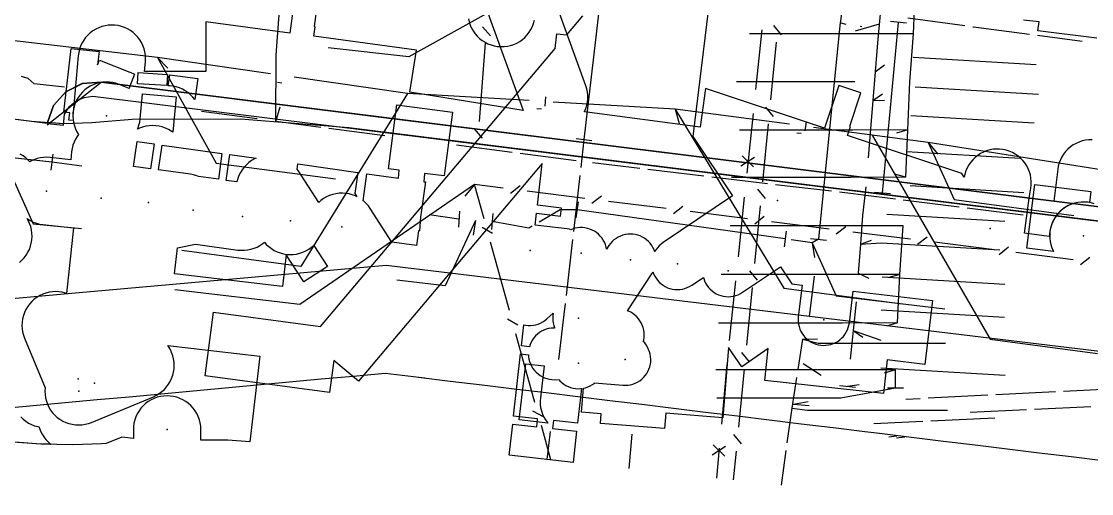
# Model space of a CAD drawing. Header units: metres. Extents: x -3782 to -2031, y 18790 to 19846.
# Drawn here: x -2702.5 to -2635.9, y 18819.9 to 18849.3 of the extents above; entities that cross this region are included whole.
import ezdxf

# ---------------------------------------------------------------- set-up
doc = ezdxf.new("R2010")
doc.units = ezdxf.units.M
for name, color, linetype in [('BOUNDARY', 7, 'Continuous'), ('CURB', 7, 'Continuous'), ('ELECTR_CABLE', 7, 'Continuous'), ('ELECTR_CABLE_COMM', 7, 'Continuous'), ('GAS', 7, 'Continuous'), ('GRASS', 7, 'Continuous'), ('GROUND', 7, 'Continuous'), ('OVERHEAD_POWER_LINE', 7, 'Continuous'), ('ROAD', 7, 'Continuous'), ('SEWER', 7, 'Continuous'), ('TREE', 7, 'Continuous'), ('WATER_PIPELINE', 7, 'Continuous')]:
    doc.layers.add(name, color=color, linetype=linetype)

msp = doc.modelspace()

# ---------------------------------------------------------------- linework, layer by layer
at = {"layer": 'BOUNDARY'}
msp.add_lwpolyline([(-2538.015, 18819.912), (-2544.355, 18822.811), (-2550.923, 18825.147), (-2557.67, 18826.902), (-2564.544, 18828.063), (-2682.132, 18842.691), (-2688.858, 18843.241), (-2695.606, 18843.222), (-2698.111, 18843.003), (-2699.889, 18842.951), (-2701.877, 18843.091), (-2704.362, 18843.393), (-2706.294, 18843.724), (-2708.481, 18844.565), (-2714.719, 18846.673), (-2721.109, 18848.261), (-2727.608, 18849.318), (-2733.71, 18850.055), (-2735.63, 18850.383), (-2735.727, 18850.431), (-2742.475, 18853.425), (-2749.47, 18855.783), (-2756.654, 18857.487)], dxfattribs=at)
at = {"layer": 'CURB'}
for points in [[(-2651.497, 18849.242), (-2651.196, 18849.155)], [(-2650.298, 18849.02), (-2650.206, 18849.012)], [(-2700.902, 18842.887), (-2697.548, 18845.531), (-2533.408, 18825.031)]]:
    msp.add_lwpolyline(points, dxfattribs=at)
at = {"layer": 'ELECTR_CABLE'}
for points in [[(-2649.83, 18861.28), (-2651.56, 18849.06)], [(-2666.116, 18853.957), (-2678.399, 18847.106)], [(-2666.116, 18853.957), (-2666.739, 18848.524)], [(-2686.653, 18847.227), (-2686.276, 18852.294)], [(-2646.989, 18848.551), (-2646.856, 18851.549)], [(-2649.06, 18849.785), (-2649.218, 18847.984)], [(-2651.56, 18849.06), (-2652.9, 18835.75)], [(-2649.115, 18849.155), (-2650.61, 18848.718)], [(-2648.909, 18838.624), (-2647.918, 18849.264)], [(-2647.42, 18849.218), (-2648.416, 18849.31)], [(-2647.329, 18849.537), (-2643.792, 18849.061)], [(-2666.739, 18848.524), (-2667.489, 18841.969)], [(-2650.415, 18848.546), (-2657.195, 18848.546)], [(-2646.989, 18848.551), (-2650.415, 18848.546)], [(-2647.2, 18845.558), (-2646.989, 18848.551)], [(-2643.296, 18848.994), (-2643.238, 18848.986)], [(-2643.238, 18848.986), (-2639.757, 18848.527)], [(-2639.262, 18848.462), (-2636.489, 18848.096)], [(-2649.218, 18847.984), (-2649.376, 18846.184)], [(-2686.661, 18843.096), (-2686.653, 18847.227)], [(-2678.399, 18847.106), (-2683.405, 18847.675)], [(-2647.011, 18847.09), (-2639.341, 18846.63)], [(-2649.376, 18846.184), (-2648.794, 18846.621)], [(-2702.073, 18845.762), (-2702.501, 18845.886)], [(-2701.706, 18845.433), (-2702.073, 18845.762)], [(-2649.376, 18846.184), (-2649.518, 18844.403)], [(-2699.817, 18845.218), (-2701.706, 18845.433)], [(-2650.627, 18845.553), (-2658.007, 18845.553)], [(-2647.332, 18842.56), (-2647.2, 18845.558)], [(-2646.878, 18845.245), (-2639.208, 18844.786)], [(-2649.518, 18844.403), (-2649.66, 18842.622)], [(-2649.518, 18844.403), (-2648.912, 18844.806)], [(-2649.518, 18844.403), (-2648.79, 18844.425)], [(-2687.83, 18843.253), (-2691.302, 18843.721)], [(-2686.661, 18843.096), (-2686.409, 18843.995)], [(-2683.863, 18842.718), (-2686.661, 18843.096)], [(-2647.144, 18843.467), (-2639.474, 18843.008)], [(-2679.893, 18842.197), (-2683.367, 18842.652)], [(-2650.758, 18842.555), (-2657.808, 18842.555)], [(-2647.332, 18842.56), (-2650.758, 18842.555)], [(-2649.66, 18842.622), (-2649.803, 18840.817)], [(-2647.332, 18842.56), (-2648.031, 18842.359)], [(-2647.461, 18839.613), (-2647.332, 18842.56)], [(-2667.986, 18842.026), (-2666.992, 18841.912)], [(-2667.489, 18841.969), (-2667.689, 18840.224)], [(-2700.61, 18840.56), (-2706.67, 18841.21)], [(-2700.557, 18841.057), (-2700.663, 18840.063)], [(-2671.954, 18841.159), (-2675.428, 18841.613)], [(-2667.984, 18840.639), (-2671.458, 18841.094)], [(-2647.41, 18841.224), (-2640.345, 18840.801)], [(-2703.64, 18840.885), (-2701.779, 18836.708)], [(-2698.746, 18840.3), (-2700.61, 18840.56)], [(-2664.01, 18840.155), (-2666.958, 18840.505)], [(-2667.746, 18839.727), (-2668.147, 18836.238)], [(-2660.035, 18839.683), (-2663.514, 18840.096)], [(-2647.461, 18839.613), (-2648.161, 18839.812)], [(-2656.059, 18839.212), (-2659.538, 18839.625)], [(-2650.887, 18839.608), (-2658.307, 18839.608)], [(-2652.083, 18838.74), (-2655.562, 18839.153)], [(-2647.461, 18839.613), (-2650.887, 18839.608)], [(-2647.194, 18839.097), (-2640.124, 18838.674)], [(-2650.735, 18838.58), (-2651.587, 18838.681)], [(-2650.112, 18838.501), (-2650.735, 18838.58)], [(-2649.947, 18839.013), (-2650.154, 18837.231)], [(-2648.11, 18838.249), (-2650.112, 18838.501)], [(-2648.411, 18838.578), (-2649.407, 18838.67)], [(-2667.851, 18838.075), (-2667.989, 18837.085)], [(-2644.138, 18837.748), (-2647.614, 18838.186)], [(-2675.27, 18837.01), (-2677.134, 18837.273)], [(-2675.231, 18837.508), (-2675.309, 18836.512)], [(-2673.171, 18837.348), (-2673.249, 18836.352)], [(-2668.98, 18837.58), (-2670.28, 18836.816)], [(-2667.92, 18837.58), (-2668.98, 18837.58)], [(-2654.97, 18835.77), (-2667.92, 18837.58)], [(-2650.154, 18837.231), (-2650.287, 18835.456)], [(-2648.639, 18837.319), (-2641.305, 18836.88)], [(-2640.166, 18837.247), (-2643.642, 18837.685)], [(-2701.779, 18836.708), (-2698.758, 18836.43)], [(-2674.24, 18836.93), (-2676.123, 18832.861)], [(-2674.24, 18836.93), (-2674.391, 18836.008)], [(-2670.92, 18836.44), (-2673.21, 18836.85)], [(-2670.711, 18836.563), (-2670.92, 18836.44)], [(-2651.047, 18836.584), (-2658.401, 18836.584)], [(-2647.621, 18836.589), (-2651.047, 18836.584)], [(-2647.826, 18833.567), (-2647.621, 18836.589)], [(-2668.204, 18835.741), (-2668.604, 18832.251)], [(-2654.901, 18836.265), (-2655.039, 18835.275)], [(-2653.29, 18835.54), (-2654.585, 18835.717)], [(-2653.397, 18835.8), (-2652.403, 18835.7)], [(-2652.9, 18835.75), (-2653.29, 18835.54)], [(-2653.29, 18835.54), (-2651.794, 18832.226)], [(-2653.29, 18835.54), (-2653.148, 18834.617)], [(-2650.287, 18835.456), (-2650.424, 18833.64)], [(-2650.287, 18835.456), (-2649.602, 18835.701)], [(-2650.287, 18835.456), (-2648.971, 18835.541)], [(-2648.971, 18835.541), (-2641.598, 18835.1)], [(-2676.123, 18832.861), (-2679.136, 18833.213)], [(-2651.253, 18833.562), (-2658.942, 18833.562)], [(-2653.159, 18833.459), (-2653.481, 18830.936)], [(-2647.826, 18833.567), (-2651.253, 18833.562)], [(-2650.424, 18833.64), (-2649.762, 18833.337)], [(-2648.938, 18833.414), (-2641.295, 18832.957)], [(-2647.826, 18833.567), (-2648.526, 18833.366)], [(-2647.969, 18830.541), (-2647.826, 18833.567)], [(-2668.661, 18831.754), (-2668.818, 18830.387)], [(-2651.794, 18832.226), (-2645.028, 18831.411)], [(-2650.559, 18831.856), (-2650.737, 18830.07)], [(-2648.988, 18831.354), (-2641.312, 18830.894)], [(-2668.818, 18830.387), (-2668.947, 18829.293)], [(-2651.395, 18830.536), (-2659.118, 18830.536)], [(-2647.969, 18830.541), (-2651.395, 18830.536)], [(-2647.969, 18830.541), (-2648.668, 18830.34)], [(-2650.737, 18830.07), (-2650.916, 18828.284)], [(-2650.737, 18830.07), (-2649.021, 18829.46)], [(-2650.737, 18830.07), (-2650.145, 18829.647)], [(-2668.947, 18829.293), (-2669.068, 18828.266)], [(-2653.888, 18829.537), (-2654.184, 18827.635)], [(-2653.888, 18829.537), (-2652.954, 18829.553)], [(-2653.888, 18829.537), (-2652.924, 18829.288)], [(-2652.924, 18829.288), (-2644.982, 18829.288)], [(-2653.852, 18828.024), (-2652.734, 18827.282)], [(-2649.021, 18827.748), (-2641.285, 18827.285)], [(-2651.533, 18827.619), (-2659.288, 18827.619)], [(-2654.262, 18827.141), (-2654.558, 18825.239)], [(-2648.106, 18827.624), (-2651.533, 18827.619)], [(-2648.106, 18827.624), (-2648.806, 18827.423)], [(-2648.106, 18826.486), (-2648.106, 18827.624)], [(-2651.583, 18826.65), (-2650.588, 18826.55)], [(-2648.106, 18826.486), (-2651.503, 18825.855)], [(-2651.085, 18826.6), (-2650.365, 18826.704)], [(-2647.606, 18826.486), (-2648.606, 18826.486)], [(-2633.925, 18826.465), (-2637.637, 18826.276)], [(-2651.503, 18825.855), (-2659.226, 18825.855)], [(-2646.559, 18825.823), (-2647.451, 18825.777)], [(-2642.348, 18826.037), (-2646.06, 18825.848)], [(-2638.136, 18826.251), (-2641.848, 18826.062)], [(-2654.558, 18825.239), (-2654.855, 18823.084)], [(-2654.558, 18825.239), (-2653.581, 18825.112)], [(-2654.459, 18825.49), (-2653.54, 18825.659)], [(-2654.459, 18825.49), (-2653.476, 18825.402)], [(-2653.581, 18825.112), (-2644.858, 18825.112)], [(-2643.464, 18824.989), (-2639.955, 18825.156)], [(-2639.456, 18825.179), (-2635.947, 18825.346)], [(-2702.548, 18824.689), (-2702.399, 18824.546), (-2702.237, 18824.42), (-2702.063, 18824.309), (-2701.879, 18824.216), (-2701.687, 18824.142), (-2701.488, 18824.087), (-2701.411, 18824.073), (-2701.387, 18823.988), (-2701.312, 18823.796), (-2701.219, 18823.612), (-2701.109, 18823.438), (-2700.982, 18823.276), (-2700.839, 18823.127), (-2700.683, 18822.993), (-2700.675, 18822.987), (-2701.294, 18823), (-2702.911, 18823.114)], [(-2646.397, 18824.394), (-2649.459, 18824.253)], [(-2641.929, 18824.601), (-2645.897, 18824.418)], [(-2669.595, 18823.784), (-2669.801, 18822.04)], [(-2654.923, 18822.589), (-2655.221, 18820.433)]]:
    msp.add_lwpolyline(points, dxfattribs=at)
for points in [[(-2695.759, 18846.163), (-2695.728, 18846.161), (-2695.729, 18846.151), (-2695.462, 18846.045), (-2695.785, 18845.233), (-2695.79, 18845.147), (-2696.425, 18845.399), (-2696.62, 18845.466), (-2696.82, 18845.513), (-2697.025, 18845.54), (-2697.231, 18845.548), (-2697.436, 18845.535), (-2697.64, 18845.501), (-2697.839, 18845.449), (-2698.032, 18845.376), (-2698.217, 18845.286), (-2698.392, 18845.177), (-2698.556, 18845.052), (-2698.707, 18844.912), (-2698.843, 18844.757), (-2698.963, 18844.59), (-2699.067, 18844.411), (-2699.152, 18844.224), (-2699.219, 18844.029), (-2699.266, 18843.828), (-2699.293, 18843.624), (-2699.301, 18843.418), (-2699.288, 18843.212), (-2699.276, 18843.143), (-2699.546, 18843.174), (-2699.495, 18843.627), (-2699.863, 18843.669), (-2699.403, 18847.643), (-2697.67, 18847.442), (-2697.765, 18846.62), (-2697.648, 18846.914)], [(-2695.229, 18846.13), (-2693.411, 18846.018), (-2693.454, 18845.321), (-2695.272, 18845.433)], [(-2693.267, 18846.004), (-2691.531, 18845.77), (-2691.709, 18844.451), (-2691.831, 18844.605), (-2691.975, 18844.752), (-2692.133, 18844.885), (-2692.303, 18845.002), (-2692.483, 18845.101), (-2692.673, 18845.182), (-2692.869, 18845.244), (-2693.071, 18845.287), (-2693.276, 18845.31), (-2693.36, 18845.315)], [(-2679.657, 18840.149), (-2679.138, 18844.116), (-2675.664, 18843.661), (-2676.183, 18839.695), (-2677.408, 18839.855), (-2677.456, 18839.338), (-2677.35, 18839.323), (-2677.659, 18837.133), (-2677.737, 18836.278), (-2677.779, 18836.282), (-2677.908, 18835.362), (-2679.439, 18835.578), (-2680.788, 18837.663), (-2680.908, 18837.83), (-2681.044, 18837.985), (-2681.195, 18838.125), (-2681.232, 18838.154), (-2680.995, 18839.837), (-2679.036, 18839.561), (-2678.99, 18840.062)], [(-2694.246, 18841.692), (-2694.461, 18840.145), (-2695.521, 18840.293), (-2695.305, 18841.839)], [(-2693.751, 18841.623), (-2690.022, 18841.104), (-2690.247, 18839.491), (-2691.488, 18839.664), (-2691.585, 18839.703), (-2691.783, 18839.762), (-2691.986, 18839.8), (-2693.966, 18840.076)], [(-2689.527, 18841.035), (-2687.893, 18840.807), (-2688, 18840.758), (-2688.179, 18840.655), (-2688.346, 18840.535), (-2688.501, 18840.399), (-2688.642, 18840.248), (-2688.767, 18840.085), (-2688.876, 18839.91), (-2688.967, 18839.725), (-2689.039, 18839.532), (-2689.093, 18839.333), (-2689.093, 18839.33), (-2689.752, 18839.422)], [(-2685.301, 18840.443), (-2681.573, 18839.918), (-2681.758, 18838.604), (-2681.63, 18838.406), (-2681.719, 18838.45), (-2681.912, 18838.522), (-2682.111, 18838.575), (-2682.314, 18838.608), (-2682.52, 18838.622), (-2682.726, 18838.615), (-2682.93, 18838.587), (-2683.131, 18838.54), (-2683.326, 18838.474), (-2683.513, 18838.388), (-2683.692, 18838.285), (-2683.859, 18838.165), (-2683.994, 18838.046), (-2685.275, 18840.03), (-2685.345, 18840.127)], [(-2636.031, 18838.042), (-2636.144, 18838.056), (-2636.35, 18838.072), (-2636.556, 18838.068), (-2636.76, 18838.043), (-2636.962, 18837.998), (-2637.157, 18837.934), (-2637.346, 18837.851), (-2637.526, 18837.75), (-2637.694, 18837.632), (-2637.851, 18837.498), (-2637.993, 18837.349), (-2638.121, 18837.187), (-2638.231, 18837.013), (-2638.324, 18836.829), (-2638.399, 18836.637), (-2638.455, 18836.438), (-2638.49, 18836.235), (-2638.506, 18836.03), (-2638.502, 18835.824), (-2638.477, 18835.619), (-2638.432, 18835.418), (-2638.368, 18835.222), (-2638.285, 18835.034), (-2638.261, 18834.991), (-2639.92, 18835.2), (-2639.42, 18839.169), (-2635.944, 18838.73)], [(-2684.931, 18833.109), (-2686.017, 18834.789), (-2686.254, 18832.803), (-2692.979, 18833.604), (-2692.787, 18835.212), (-2691.667, 18835.448), (-2689.039, 18835.082), (-2688.834, 18835.064), (-2688.628, 18835.065), (-2688.423, 18835.087), (-2688.221, 18835.129), (-2688.024, 18835.191), (-2687.834, 18835.271), (-2687.654, 18835.37), (-2687.483, 18835.486), (-2687.38, 18835.572), (-2687.261, 18835.436), (-2687.11, 18835.296), (-2686.947, 18835.17), (-2686.772, 18835.062), (-2686.587, 18834.971), (-2686.394, 18834.898), (-2686.195, 18834.845), (-2685.992, 18834.811), (-2685.786, 18834.798), (-2685.58, 18834.805), (-2685.376, 18834.832), (-2685.175, 18834.879), (-2684.98, 18834.945), (-2684.792, 18835.03), (-2684.614, 18835.134), (-2684.446, 18835.254), (-2684.309, 18835.374), (-2683.46, 18834.061)], [(-2669.971, 18827.868), (-2670.205, 18825.882), (-2670.219, 18825.676), (-2670.213, 18825.47), (-2670.187, 18825.266), (-2670.141, 18825.065), (-2670.075, 18824.87), (-2669.99, 18824.682), (-2669.888, 18824.503), (-2669.768, 18824.335), (-2669.741, 18824.304), (-2671.523, 18824.514), (-2671.113, 18828.003)]]:
    msp.add_lwpolyline(points, close=True, dxfattribs=at)
at = {"layer": 'ELECTR_CABLE_COMM'}
for points in [[(-2655.699, 18849.065), (-2655.224, 18848.486)], [(-2673.311, 18848.42), (-2673.799, 18848.99)], [(-2656.425, 18848.795), (-2656.814, 18845.077)], [(-2673.993, 18843.089), (-2673.613, 18847.957)], [(-2655.535, 18848.029), (-2655.887, 18844.428)], [(-2656.198, 18843.971), (-2655.722, 18843.392)], [(-2656.97, 18843.585), (-2657.359, 18839.867)], [(-2673.808, 18842.057), (-2674.295, 18842.626)], [(-2656.033, 18842.935), (-2656.385, 18839.335)], [(-2656.88, 18840.855), (-2657.72, 18840.311)], [(-2656.94, 18840.258), (-2657.654, 18840.958)], [(-2674.3, 18839.16), (-2685.185, 18831.697)], [(-2674.3, 18839.16), (-2674.901, 18838.445)], [(-2673.709, 18837.025), (-2674.3, 18839.16)], [(-2672.51, 18838.935), (-2674.3, 18839.16)], [(-2671.47, 18839.072), (-2672.062, 18838.612)], [(-2667.443, 18838.299), (-2671.022, 18838.748)], [(-2666.403, 18838.435), (-2666.995, 18837.975)], [(-2656.696, 18838.878), (-2656.22, 18838.299)], [(-2662.375, 18837.662), (-2665.954, 18838.112)], [(-2661.335, 18837.798), (-2661.927, 18837.339)], [(-2657.515, 18838.375), (-2657.904, 18834.657)], [(-2656.531, 18837.842), (-2656.883, 18834.242)], [(-2657.308, 18837.025), (-2660.887, 18837.475)], [(-2656.268, 18837.162), (-2656.859, 18836.702)], [(-2673.183, 18836.117), (-2673.835, 18836.487)], [(-2652.24, 18836.389), (-2655.819, 18836.838)], [(-2651.2, 18836.525), (-2651.792, 18836.065)], [(-2647.172, 18835.752), (-2650.752, 18836.202)], [(-2646.132, 18835.888), (-2646.724, 18835.429)], [(-2672.126, 18831.309), (-2673.309, 18835.579)], [(-2642.105, 18835.115), (-2645.684, 18835.565)], [(-2641.065, 18835.252), (-2641.657, 18834.792)], [(-2637.037, 18834.479), (-2640.617, 18834.928)], [(-2635.997, 18834.615), (-2636.589, 18834.155)], [(-2657.194, 18833.785), (-2656.719, 18833.206)], [(-2658.06, 18833.165), (-2658.449, 18829.447)], [(-2685.185, 18831.697), (-2692.954, 18832.605)], [(-2657.029, 18832.749), (-2657.382, 18829.148)], [(-2671.6, 18830.401), (-2672.252, 18830.771)], [(-2670.544, 18825.593), (-2671.726, 18829.863)], [(-2657.693, 18828.691), (-2657.217, 18828.112)], [(-2658.59, 18827.954), (-2658.93, 18824.231)], [(-2657.528, 18827.655), (-2657.88, 18824.055)], [(-2670.018, 18824.685), (-2670.67, 18825.055)], [(-2669.552, 18822.012), (-2670.144, 18824.147)], [(-2658.191, 18823.598), (-2657.715, 18823.019)], [(-2658.681, 18822.852), (-2659.513, 18822.297)], [(-2658.733, 18822.254), (-2659.456, 18822.945)], [(-2659.067, 18822.737), (-2659.237, 18820.876)], [(-2658.026, 18822.562), (-2658.202, 18820.762)]]:
    msp.add_lwpolyline(points, dxfattribs=at)
at = {"layer": 'GAS'}
for points in [[(-2659.55, 18851.696), (-2660.725, 18842.149), (-2658.242, 18838.452), (-2662.57, 18835.545), (-2662.696, 18835.451), (-2662.812, 18835.345), (-2662.917, 18835.229), (-2663.01, 18835.103), (-2663.084, 18834.98), (-2663.127, 18835.099), (-2663.195, 18835.24), (-2663.276, 18835.374), (-2663.37, 18835.5), (-2663.476, 18835.616), (-2663.593, 18835.721), (-2663.72, 18835.814), (-2663.855, 18835.894), (-2663.997, 18835.96), (-2664.145, 18836.012), (-2664.298, 18836.05), (-2664.453, 18836.072), (-2664.61, 18836.079), (-2664.767, 18836.07), (-2664.922, 18836.046), (-2665.074, 18836.008), (-2665.222, 18835.954), (-2665.363, 18835.886), (-2665.497, 18835.805), (-2665.623, 18835.711), (-2665.739, 18835.604), (-2665.844, 18835.488), (-2665.937, 18835.361), (-2666.087, 18835.134), (-2666.113, 18835.27), (-2666.159, 18835.42), (-2666.219, 18835.565), (-2666.293, 18835.704), (-2666.38, 18835.835), (-2666.479, 18835.956), (-2666.59, 18836.067), (-2666.711, 18836.167), (-2666.842, 18836.254), (-2666.98, 18836.328), (-2667.125, 18836.389), (-2667.275, 18836.434), (-2667.429, 18836.465), (-2667.586, 18836.481), (-2667.743, 18836.481), (-2667.899, 18836.466), (-2668.053, 18836.435), (-2668.203, 18836.39), (-2668.302, 18836.349), (-2668.386, 18836.372), (-2668.541, 18836.397), (-2670.528, 18836.621), (-2670.444, 18837.37), (-2668.954, 18837.202), (-2668.897, 18837.699), (-2670.388, 18837.867), (-2670.095, 18840.469), (-2681.531, 18826.909), (-2683.06, 18828.199), (-2683.326, 18826.216), (-2691.072, 18827.253), (-2690.541, 18831.217), (-2683.882, 18830.326), (-2669.287, 18847.631), (-2669.182, 18848.558), (-2668.564, 18848.489), (-2667.562, 18849.676)], [(-2635.579, 18848.288), (-2639.237, 18848.73), (-2639.169, 18849.292), (-2640.13, 18849.406)], [(-2664.513, 18823.623), (-2664.689, 18821.476)]]:
    msp.add_lwpolyline(points, dxfattribs=at)
for points in [[(-2654.559, 18832.969), (-2653.918, 18832.893), (-2654.151, 18830.932), (-2654.162, 18830.776), (-2654.157, 18830.619), (-2654.137, 18830.463), (-2654.102, 18830.31), (-2654.052, 18830.161), (-2653.988, 18830.018), (-2653.91, 18829.882), (-2653.819, 18829.754), (-2653.716, 18829.635), (-2653.601, 18829.527), (-2653.477, 18829.431), (-2653.344, 18829.348), (-2653.204, 18829.278), (-2653.057, 18829.222), (-2652.905, 18829.181), (-2652.75, 18829.155), (-2652.594, 18829.144), (-2652.437, 18829.149), (-2652.281, 18829.169), (-2652.128, 18829.204), (-2651.979, 18829.254), (-2651.836, 18829.318), (-2651.7, 18829.396), (-2651.572, 18829.487), (-2651.453, 18829.59), (-2651.346, 18829.704), (-2651.25, 18829.829), (-2651.166, 18829.962), (-2651.096, 18830.102), (-2651.04, 18830.249), (-2650.999, 18830.4), (-2650.973, 18830.555), (-2650.74, 18832.516), (-2645.805, 18831.93), (-2646.276, 18827.958), (-2648.623, 18828.236), (-2648.85, 18826.153), (-2656.239, 18826.959), (-2656.022, 18828.947), (-2657.667, 18827.809), (-2658.494, 18829.004), (-2658.854, 18824.624), (-2662.4, 18824.916), (-2662.479, 18823.958), (-2666.465, 18824.286), (-2666.416, 18824.886), (-2667.644, 18824.987), (-2667.521, 18826.479), (-2667.393, 18826.509), (-2667.244, 18826.56), (-2667.101, 18826.625), (-2666.966, 18826.704), (-2666.838, 18826.796), (-2666.825, 18826.808), (-2665.063, 18826.663), (-2664.906, 18826.658), (-2664.749, 18826.668), (-2664.594, 18826.694), (-2664.443, 18826.734), (-2664.296, 18826.79), (-2664.155, 18826.859), (-2664.022, 18826.942), (-2663.897, 18827.038), (-2663.782, 18827.145), (-2663.679, 18827.263), (-2663.587, 18827.391), (-2663.509, 18827.526), (-2663.444, 18827.669), (-2663.393, 18827.818), (-2663.358, 18827.971), (-2663.337, 18828.127), (-2663.332, 18828.284), (-2663.342, 18828.44), (-2663.368, 18828.595), (-2663.408, 18828.747), (-2663.464, 18828.894), (-2663.533, 18829.035), (-2663.616, 18829.168), (-2663.712, 18829.293), (-2663.797, 18829.384), (-2663.773, 18829.476), (-2663.75, 18829.631), (-2663.741, 18829.788), (-2663.748, 18829.945), (-2663.77, 18830.1), (-2663.808, 18830.253), (-2663.86, 18830.401), (-2663.926, 18830.543), (-2664.006, 18830.678), (-2664.099, 18830.805), (-2664.204, 18830.922), (-2664.32, 18831.028), (-2664.445, 18831.122), (-2664.58, 18831.203), (-2664.721, 18831.271), (-2664.786, 18831.298), (-2663.267, 18833.597), (-2663.196, 18833.716), (-2663.155, 18833.601), (-2663.087, 18833.459), (-2663.006, 18833.325), (-2662.912, 18833.199), (-2662.807, 18833.083), (-2662.69, 18832.978), (-2662.564, 18832.884), (-2662.429, 18832.804), (-2662.287, 18832.737), (-2662.139, 18832.685), (-2661.986, 18832.647), (-2661.831, 18832.624), (-2661.674, 18832.617), (-2661.517, 18832.625), (-2661.362, 18832.648), (-2661.21, 18832.687), (-2661.062, 18832.74), (-2660.92, 18832.808), (-2660.786, 18832.889), (-2660.057, 18833.378), (-2660.04, 18833.309), (-2659.987, 18833.161), (-2659.919, 18833.019), (-2659.838, 18832.885), (-2659.744, 18832.759), (-2659.639, 18832.643), (-2659.522, 18832.538), (-2659.396, 18832.444), (-2659.261, 18832.364), (-2659.119, 18832.297), (-2658.971, 18832.245), (-2658.818, 18832.207), (-2658.663, 18832.184), (-2658.506, 18832.177), (-2658.349, 18832.185), (-2658.194, 18832.208), (-2658.042, 18832.247), (-2657.894, 18832.3), (-2657.752, 18832.368), (-2657.618, 18832.449), (-2655.269, 18834.026)], [(-2671.375, 18829.115), (-2671.228, 18830.422), (-2671.111, 18830.399), (-2670.955, 18830.383), (-2670.797, 18830.383), (-2670.641, 18830.398), (-2670.487, 18830.429), (-2670.337, 18830.474), (-2670.192, 18830.534), (-2670.053, 18830.608), (-2669.923, 18830.695), (-2669.801, 18830.795), (-2669.398, 18831.159), (-2669.421, 18831.007), (-2669.43, 18830.85), (-2669.423, 18830.693), (-2669.401, 18830.538), (-2669.363, 18830.385), (-2669.315, 18830.249), (-2669.335, 18830.22), (-2669.378, 18830.221), (-2669.534, 18830.211), (-2669.689, 18830.185), (-2669.841, 18830.145), (-2669.988, 18830.089), (-2670.129, 18830.02), (-2670.262, 18829.937), (-2670.387, 18829.841), (-2670.501, 18829.734), (-2670.605, 18829.616), (-2670.696, 18829.488), (-2670.775, 18829.352), (-2670.84, 18829.209), (-2670.89, 18829.061), (-2670.89, 18829.06)], [(-2667.894, 18824.291), (-2669.384, 18824.459), (-2669.44, 18823.962), (-2667.95, 18823.794), (-2668.168, 18821.855), (-2672.143, 18822.303), (-2671.924, 18824.242), (-2670.434, 18824.074), (-2670.378, 18824.571), (-2671.868, 18824.739), (-2671.431, 18828.618), (-2670.95, 18828.564), (-2670.941, 18828.439), (-2670.916, 18828.284), (-2670.875, 18828.132), (-2670.82, 18827.985), (-2670.751, 18827.844), (-2670.668, 18827.711), (-2670.572, 18827.586), (-2670.465, 18827.472), (-2670.347, 18827.368), (-2670.219, 18827.277), (-2670.083, 18827.198), (-2669.94, 18827.133), (-2669.792, 18827.083), (-2669.639, 18827.047), (-2669.483, 18827.027), (-2669.034, 18826.99), (-2668.983, 18826.931), (-2668.868, 18826.824), (-2668.743, 18826.729), (-2668.61, 18826.646), (-2668.469, 18826.577), (-2668.322, 18826.522), (-2668.17, 18826.482), (-2668.015, 18826.457), (-2667.858, 18826.447), (-2667.701, 18826.452), (-2667.649, 18826.459)]]:
    msp.add_lwpolyline(points, close=True, dxfattribs=at)
at = {"layer": 'GRASS'}
msp.add_lwpolyline([(-2545.573, 18826.55), (-2697.548, 18845.53), (-2698.724, 18845.445), (-2699.744, 18844.936), (-2700.501, 18844.085), (-2700.891, 18842.972), (-2699.891, 18842.851), (-2699.814, 18843.552), (-2699.509, 18844.015), (-2699.094, 18844.368), (-2698.598, 18844.592), (-2698.048, 18844.671), (-2555.827, 18826.979), (-2545.66, 18825.707)], close=True, dxfattribs=at)
at = {"layer": 'GROUND'}
msp.add_lwpolyline([(-2538.015, 18819.912), (-2544.355, 18822.811), (-2550.923, 18825.147), (-2557.67, 18826.902), (-2564.544, 18828.063), (-2682.132, 18842.691), (-2688.858, 18843.241), (-2695.606, 18843.222), (-2698.111, 18843.003), (-2699.889, 18842.951), (-2700.874, 18843.02), (-2700.501, 18844.085), (-2699.744, 18844.936), (-2698.724, 18845.445), (-2697.548, 18845.53), (-2680.787, 18843.437), (-2660.657, 18840.923), (-2545.573, 18826.55), (-2533.408, 18825.031)], dxfattribs=at)
at = {"layer": 'OVERHEAD_POWER_LINE'}
for points in [[(-2715.454, 18830.97), (-2679.797, 18834.138)], [(-2679.797, 18834.138), (-2650, 18830.545)], [(-2650, 18830.545), (-2590.879, 18823.414)], [(-2681.863, 18827.215), (-2683.854, 18827.031)], [(-2679.871, 18827.399), (-2681.863, 18827.215)], [(-2677.39, 18827.096), (-2679.871, 18827.399)], [(-2675.809, 18826.904), (-2677.795, 18827.146)], [(-2689.829, 18826.48), (-2691.821, 18826.296)], [(-2687.837, 18826.663), (-2689.829, 18826.48)], [(-2685.846, 18826.847), (-2687.837, 18826.663)], [(-2683.854, 18827.031), (-2685.846, 18826.847)], [(-2673.824, 18826.662), (-2675.809, 18826.904)], [(-2671.839, 18826.42), (-2673.824, 18826.662)], [(-2669.853, 18826.179), (-2671.839, 18826.42)], [(-2697.795, 18825.745), (-2699.787, 18825.561)], [(-2695.804, 18825.928), (-2697.795, 18825.745)], [(-2693.812, 18826.112), (-2695.804, 18825.928)], [(-2691.821, 18826.296), (-2693.812, 18826.112)], [(-2667.868, 18825.937), (-2669.853, 18826.179)], [(-2665.883, 18825.695), (-2667.868, 18825.937)], [(-2701.778, 18825.377), (-2703.77, 18825.193)], [(-2699.787, 18825.561), (-2701.778, 18825.377)], [(-2663.897, 18825.453), (-2665.883, 18825.695)], [(-2661.912, 18825.211), (-2663.897, 18825.453)], [(-2659.927, 18824.97), (-2661.912, 18825.211)], [(-2657.941, 18824.728), (-2659.927, 18824.97)], [(-2655.956, 18824.486), (-2657.941, 18824.728)], [(-2653.971, 18824.244), (-2655.956, 18824.486)], [(-2651.985, 18824.002), (-2653.971, 18824.244)], [(-2650, 18823.761), (-2651.985, 18824.002)], [(-2649.09, 18823.65), (-2650, 18823.761)], [(-2647.105, 18823.408), (-2649.09, 18823.65)], [(-2648.526, 18823.446), (-2648.015, 18823.519)], [(-2648.03, 18823.386), (-2647.518, 18823.458)], [(-2645.119, 18823.166), (-2647.105, 18823.408)], [(-2643.134, 18822.924), (-2645.119, 18823.166)], [(-2641.149, 18822.683), (-2643.134, 18822.924)], [(-2639.163, 18822.441), (-2641.149, 18822.683)], [(-2637.178, 18822.199), (-2639.163, 18822.441)], [(-2635.193, 18821.957), (-2637.178, 18822.199)]]:
    msp.add_lwpolyline(points, dxfattribs=at)
at = {"layer": 'ROAD'}
for points in [[(-2674.685, 18849.489), (-2674.64, 18849.288), (-2674.575, 18849.092), (-2674.491, 18848.904), (-2674.389, 18848.725), (-2674.271, 18848.556), (-2674.136, 18848.4), (-2673.986, 18848.258), (-2673.824, 18848.132), (-2673.65, 18848.022), (-2673.466, 18847.929), (-2673.273, 18847.855), (-2673.074, 18847.801), (-2672.871, 18847.766), (-2672.666, 18847.751), (-2672.46, 18847.756), (-2672.255, 18847.781), (-2672.054, 18847.827), (-2671.859, 18847.891), (-2671.67, 18847.975), (-2671.491, 18848.077), (-2671.323, 18848.196), (-2671.167, 18848.33), (-2671.025, 18848.48), (-2670.898, 18848.642), (-2670.788, 18848.817), (-2670.696, 18849.001), (-2670.622, 18849.193), (-2670.567, 18849.392)], [(-2635.868, 18841.949), (-2636.074, 18841.944), (-2636.279, 18841.919), (-2636.48, 18841.874), (-2636.676, 18841.81), (-2636.864, 18841.726), (-2637.044, 18841.625), (-2637.212, 18841.507), (-2637.368, 18841.372), (-2637.511, 18841.223), (-2637.638, 18841.061), (-2637.748, 18840.887), (-2637.841, 18840.703), (-2637.916, 18840.511), (-2637.971, 18840.313), (-2638.007, 18840.11), (-2638.254, 18838.125), (-2660.657, 18840.923), (-2680.787, 18843.437), (-2697.547, 18845.531), (-2697.549, 18845.531), (-2698.723, 18845.445), (-2698.726, 18845.444), (-2699.742, 18844.937), (-2699.745, 18844.935), (-2700.5, 18844.086), (-2700.502, 18844.083), (-2700.891, 18842.973), (-2700.892, 18842.972), (-2700.893, 18842.972), (-2702.821, 18843.206)]]:
    msp.add_lwpolyline(points, dxfattribs=at)
at = {"layer": 'SEWER'}
for points in [[(-2694.042, 18847.084), (-2705.632, 18848.417)], [(-2687.003, 18846.064), (-2694.042, 18847.084)], [(-2694.042, 18847.084), (-2690.376, 18840.501)], [(-2694.042, 18847.084), (-2693.386, 18846.419)], [(-2678.48, 18844.829), (-2685.519, 18845.849)], [(-2686.564, 18845.534), (-2686.289, 18845.495)], [(-2678.48, 18844.829), (-2685.111, 18834.057)], [(-2670.901, 18844.386), (-2678.48, 18844.829)], [(-2669.899, 18844.043), (-2669.865, 18844.627)], [(-2670.418, 18843.896), (-2670.141, 18843.88)], [(-2661.824, 18843.856), (-2669.403, 18844.299)], [(-2654.693, 18842.912), (-2661.824, 18843.856)], [(-2661.824, 18843.856), (-2655.06, 18832.709)], [(-2661.824, 18843.856), (-2661.571, 18842.957)], [(-2653.719, 18842.497), (-2653.642, 18843.076)], [(-2654.247, 18842.388), (-2653.972, 18842.352)], [(-2646.074, 18841.772), (-2653.205, 18842.716)], [(-2649.561, 18842.233), (-2642.203, 18829.533)], [(-2632.427, 18839.612), (-2646.074, 18841.772)], [(-2646.074, 18841.772), (-2644.455, 18838.221)], [(-2646.074, 18841.772), (-2645.473, 18841.057)], [(-2690.376, 18840.501), (-2682.958, 18839.508)], [(-2644.455, 18838.221), (-2637.002, 18837.224)], [(-2685.111, 18834.057), (-2692.521, 18835.048)], [(-2655.06, 18832.709), (-2647.691, 18831.724)], [(-2642.203, 18829.533), (-2635.539, 18828.641)]]:
    msp.add_lwpolyline(points, dxfattribs=at)
at = {"layer": 'TREE'}
for p in [(-2697.201, 18843.447), (-2700.94, 18838.758), (-2697.533, 18838.32), (-2694.584, 18838.042), (-2655.445, 18838.163), (-2691.804, 18837.566), (-2688.749, 18837.162), (-2685.753, 18836.898), (-2682.551, 18836.522), (-2642.211, 18836.417), (-2636.407, 18835.973), (-2670.841, 18835.046), (-2667.666, 18834.883), (-2664.601, 18834.479), (-2661.678, 18834.217), (-2658.51, 18833.777), (-2667.83, 18830.842), (-2652.562, 18830.744), (-2667.836, 18828.046), (-2664.931, 18828.258), (-2698.981, 18827.059), (-2697.953, 18826.783), (-2698.939, 18826.287), (-2693.435, 18823.901)]:
    msp.add_point(p, dxfattribs=at)
at = {"layer": 'WATER_PIPELINE'}
for points in [[(-2635.728, 18837.96), (-2635.926, 18838.017), (-2636.128, 18838.054), (-2636.334, 18838.072), (-2636.54, 18838.069), (-2636.745, 18838.045), (-2636.946, 18838.002), (-2637.142, 18837.94), (-2637.332, 18837.858), (-2637.512, 18837.758), (-2637.682, 18837.642), (-2637.839, 18837.509), (-2637.983, 18837.361), (-2638.111, 18837.2), (-2638.223, 18837.027), (-2638.318, 18836.843), (-2638.394, 18836.652), (-2638.451, 18836.454), (-2638.488, 18836.251), (-2638.532, 18835.926), (-2640.07, 18836.132), (-2639.777, 18838.323), (-2639.677, 18838.941), (-2639.654, 18839.146), (-2639.651, 18839.352), (-2639.669, 18839.557), (-2639.706, 18839.76), (-2639.764, 18839.958), (-2639.84, 18840.149), (-2639.935, 18840.332), (-2640.047, 18840.505), (-2640.176, 18840.666), (-2640.32, 18840.814), (-2640.477, 18840.947), (-2640.647, 18841.063), (-2640.827, 18841.163), (-2641.017, 18841.244), (-2641.213, 18841.306), (-2641.415, 18841.349), (-2641.62, 18841.372), (-2641.826, 18841.375), (-2642.031, 18841.357), (-2642.234, 18841.32), (-2642.432, 18841.262), (-2642.623, 18841.186), (-2642.806, 18841.091), (-2642.979, 18840.979), (-2643.14, 18840.85), (-2643.287, 18840.706), (-2643.42, 18840.549), (-2643.537, 18840.379), (-2643.636, 18840.199), (-2643.718, 18840.009), (-2643.78, 18839.813), (-2643.819, 18839.628), (-2643.981, 18839.843), (-2651.094, 18842.209), (-2650.904, 18842.779), (-2650.954, 18842.795), (-2650.26, 18844.883), (-2651.633, 18845.34), (-2652.517, 18842.683), (-2659.859, 18845.126), (-2659.931, 18845.135), (-2660.254, 18842.731), (-2667.455, 18843.699), (-2667.449, 18843.711), (-2667.371, 18843.902), (-2667.311, 18844.099), (-2667.272, 18844.301), (-2667.252, 18844.506), (-2667.252, 18844.712), (-2667.273, 18844.918), (-2667.314, 18845.12), (-2667.374, 18845.317), (-2670.292, 18853.411)], [(-2674.243, 18851.987), (-2671.325, 18843.892), (-2671.276, 18843.776), (-2678.336, 18844.921), (-2677.911, 18847.541), (-2684.306, 18848.396), (-2684.227, 18848.991), (-2684.267, 18848.996), (-2683.975, 18851.177)], [(-2685.422, 18851.37), (-2685.793, 18848.595), (-2691.029, 18849.295), (-2691.029, 18846.199), (-2694.839, 18846.199), (-2694.783, 18846.804), (-2694.774, 18847.01), (-2694.786, 18847.215), (-2694.817, 18847.419), (-2694.869, 18847.619), (-2694.94, 18847.812), (-2695.029, 18847.998), (-2695.136, 18848.174), (-2695.26, 18848.339), (-2695.399, 18848.491), (-2695.553, 18848.628), (-2695.719, 18848.75), (-2695.896, 18848.854), (-2696.083, 18848.941), (-2696.278, 18849.01), (-2696.478, 18849.058), (-2696.682, 18849.087), (-2696.888, 18849.096), (-2697.094, 18849.085), (-2697.297, 18849.053), (-2697.497, 18849.002), (-2697.691, 18848.931), (-2697.876, 18848.842), (-2698.052, 18848.735), (-2698.217, 18848.611), (-2698.369, 18848.471), (-2698.506, 18848.318), (-2698.628, 18848.152), (-2698.733, 18847.974), (-2698.82, 18847.787), (-2698.888, 18847.593), (-2698.937, 18847.393), (-2698.966, 18847.188), (-2699.292, 18843.64), (-2699.301, 18843.434), (-2699.289, 18843.229), (-2699.258, 18843.025), (-2699.206, 18842.825), (-2699.136, 18842.632), (-2699.046, 18842.446), (-2698.949, 18842.286), (-2699.039, 18842.164), (-2699.143, 18841.987), (-2699.23, 18841.8), (-2699.299, 18841.606), (-2699.347, 18841.405), (-2699.376, 18841.201), (-2699.422, 18840.704), (-2700.711, 18840.845), (-2700.917, 18840.858), (-2701.123, 18840.85), (-2701.327, 18840.822), (-2701.527, 18840.774), (-2701.722, 18840.707), (-2701.909, 18840.621), (-2701.982, 18840.578), (-2702.081, 18840.69), (-2702.232, 18840.83), (-2702.396, 18840.955), (-2702.572, 18841.063)], [(-2702.627, 18834.313), (-2702.473, 18834.45), (-2702.332, 18834.601), (-2702.208, 18834.765), (-2702.1, 18834.941), (-2702.01, 18835.126), (-2701.938, 18835.319), (-2701.886, 18835.519), (-2701.853, 18835.722), (-2701.841, 18835.928), (-2701.849, 18836.134), (-2701.877, 18836.338), (-2701.925, 18836.538), (-2701.992, 18836.733), (-2702.078, 18836.92), (-2702.149, 18837.043), (-2702.126, 18837.025), (-2701.95, 18836.917), (-2701.765, 18836.827), (-2701.572, 18836.755), (-2701.372, 18836.703), (-2701.169, 18836.67), (-2699.257, 18836.461), (-2699.705, 18832.382), (-2699.761, 18832.402), (-2699.961, 18832.451), (-2700.165, 18832.481), (-2700.371, 18832.491), (-2700.577, 18832.481), (-2700.78, 18832.45), (-2700.98, 18832.4), (-2701.174, 18832.33), (-2701.36, 18832.241), (-2701.537, 18832.135), (-2701.702, 18832.012), (-2701.855, 18831.874), (-2701.993, 18831.721), (-2702.115, 18831.555), (-2702.221, 18831.378), (-2702.309, 18831.191), (-2702.378, 18830.997), (-2702.428, 18830.797), (-2702.458, 18830.593), (-2702.467, 18830.388), (-2702.457, 18830.182), (-2702.426, 18829.978), (-2702.376, 18829.778), (-2702.306, 18829.584), (-2701.026, 18826.508), (-2701.029, 18826.49), (-2701.039, 18826.284), (-2701.028, 18826.078), (-2700.998, 18825.874), (-2700.948, 18825.674), (-2700.878, 18825.48), (-2700.789, 18825.294), (-2700.683, 18825.118), (-2700.56, 18824.952), (-2700.422, 18824.8), (-2700.269, 18824.662), (-2700.103, 18824.539), (-2699.926, 18824.433), (-2699.74, 18824.346), (-2699.546, 18824.276), (-2699.346, 18824.227), (-2699.142, 18824.197), (-2698.936, 18824.187), (-2698.73, 18824.197), (-2698.526, 18824.228), (-2698.326, 18824.278), (-2698.132, 18824.348), (-2694.288, 18825.947), (-2694.102, 18826.035), (-2693.925, 18826.141), (-2693.76, 18826.264), (-2693.607, 18826.403), (-2693.469, 18826.556), (-2693.347, 18826.722), (-2693.241, 18826.898), (-2693.153, 18827.085), (-2693.084, 18827.279), (-2693.034, 18827.479), (-2693.004, 18827.683), (-2692.994, 18827.889), (-2693.005, 18828.095), (-2693.035, 18828.298), (-2693.086, 18828.498), (-2693.155, 18828.692), (-2693.172, 18828.728), (-2693.186, 18828.765), (-2693.274, 18828.952), (-2693.38, 18829.128), (-2693.39, 18829.141), (-2687.669, 18828.473), (-2688.293, 18823.128), (-2689.646, 18823.239), (-2691.333, 18823.234), (-2691.335, 18823.907), (-2691.346, 18824.113), (-2691.376, 18824.316), (-2691.427, 18824.516), (-2691.497, 18824.71), (-2691.586, 18824.896), (-2691.692, 18825.073), (-2691.815, 18825.238), (-2691.954, 18825.39), (-2692.107, 18825.528), (-2692.273, 18825.65), (-2692.45, 18825.756), (-2692.637, 18825.843), (-2692.831, 18825.912), (-2693.031, 18825.962), (-2693.235, 18825.991), (-2693.441, 18826.001), (-2693.647, 18825.99), (-2693.851, 18825.959), (-2694.05, 18825.909), (-2694.244, 18825.839), (-2694.43, 18825.75), (-2694.607, 18825.643), (-2694.772, 18825.52), (-2694.924, 18825.381), (-2695.062, 18825.228), (-2695.184, 18825.062), (-2695.29, 18824.885), (-2695.377, 18824.699), (-2695.446, 18824.505), (-2695.496, 18824.305), (-2695.525, 18824.101), (-2695.535, 18823.895), (-2695.533, 18823.351), (-2696.258, 18823.436), (-2697.238, 18823.028), (-2697.526, 18823.012), (-2699.304, 18822.96), (-2701.294, 18823), (-2703.282, 18823.14)]]:
    msp.add_lwpolyline(points, dxfattribs=at)
msp.add_lwpolyline([(-2692.876, 18844.62), (-2693.079, 18842.416), (-2693.18, 18842.49), (-2693.357, 18842.595), (-2693.544, 18842.682), (-2693.739, 18842.75), (-2693.939, 18842.799), (-2694.143, 18842.828), (-2694.349, 18842.837), (-2694.555, 18842.826), (-2694.758, 18842.794), (-2694.958, 18842.743), (-2695.151, 18842.672), (-2695.276, 18842.612), (-2695.256, 18842.657), (-2695.187, 18842.851), (-2695.139, 18843.051), (-2695.11, 18843.255), (-2694.966, 18844.812)], close=True, dxfattribs=at)

doc.saveas('drawing.dxf')
